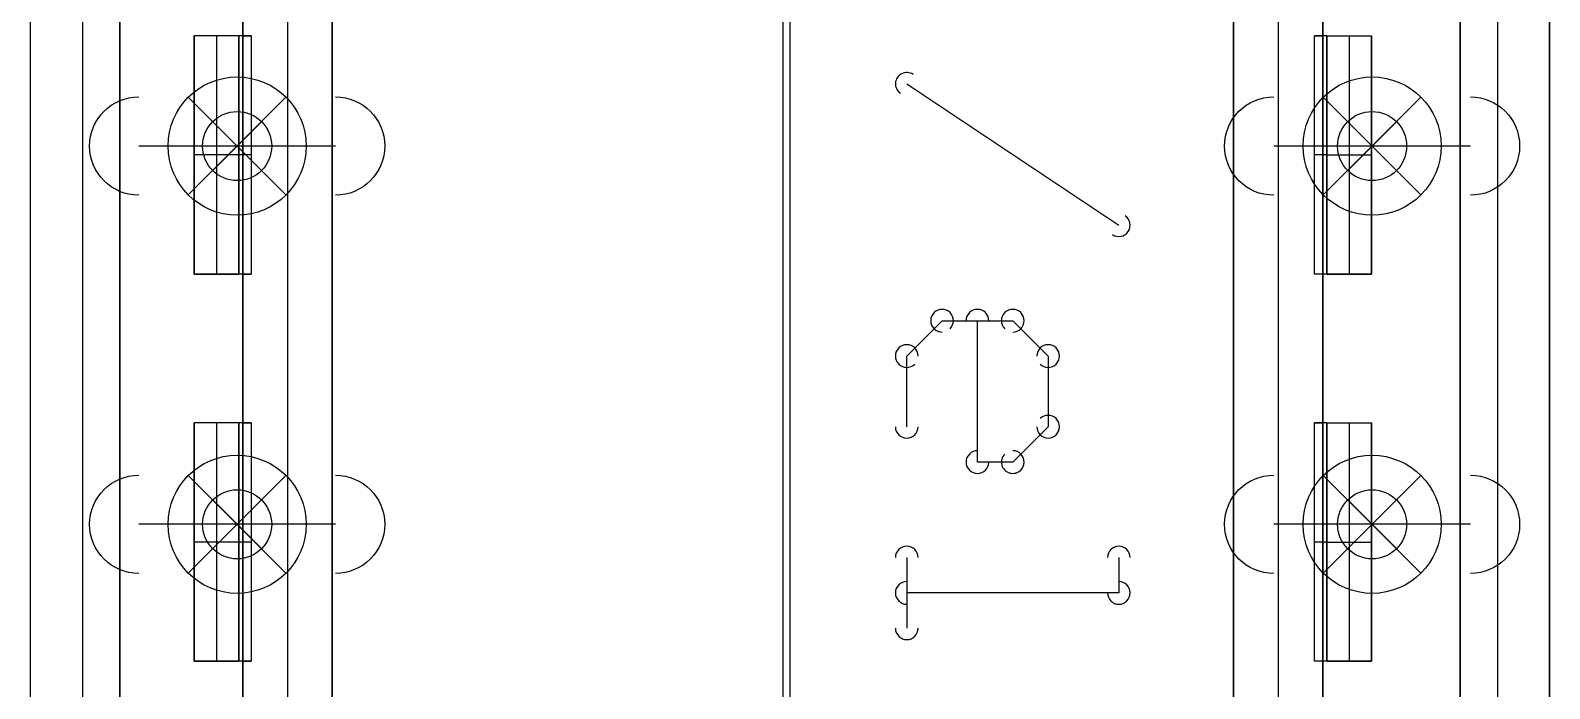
# Model space of a CAD drawing. Header units: inches. Extents: x 0 to 2.1, y -0.07 to 2.7.
# Drawn here: x 0.4353 to 0.8369, y 1.3066 to 1.4806 of the extents above; entities that cross this region are included whole.
import ezdxf

# ---------------------------------------------------------------- set-up
doc = ezdxf.new("R2010")
doc.units = ezdxf.units.IN
doc.header["$LTSCALE"] = 0.03937
doc.header["$MEASUREMENT"] = 0
for name, color, linetype, true_color in [('freetronics11$components', 254, 'Continuous', 0xe6e6e6), ('freetronics11$dxf$0', 18, 'Continuous', 0x000000), ('freetronics11$old_freetronics11$pcb', 96, 'Continuous', 0x007f00), ('freetronics11$pads$bottom', 30, 'Continuous', 0xff7f00), ('freetronics11$screen', 52, 'Continuous', 0xd7d71f)]:
    doc.layers.add(name, color=color, linetype=linetype, true_color=true_color)

# ---------------------------------------------------------------- blocks, each defined once
blk = doc.blocks.new('LONGP100')
at = {"layer": 'freetronics11$dxf$0', "color": 0, "linetype": 'ByBlock', "lineweight": -2}
blk.add_line((-0.5, 0), (0.5, 0), dxfattribs=at)
for centre, start, end in [((-0.5, 0), 90, 270), ((0.5, 0), 270, 90)]:
    blk.add_arc(centre, 0.25, start, end, dxfattribs=at)

msp = doc.modelspace()

# ---------------------------------------------------------------- linework, layer by layer
at = {"layer": 'freetronics11$components'}
for p, q in [((0.49, 1.45, 0.0443), (0.47709, 1.46291)), ((0.50291, 1.46291), (0.47709, 1.43709)), ((0.50291, 1.43709), (0.47709, 1.46291)), ((0.49, 1.45, 0.0443), (0.50291, 1.46291)), ((0.79, 1.45, 0.0443), (0.77709, 1.46291)), ((0.80291, 1.46291), (0.77709, 1.43709)), ((0.80291, 1.43709), (0.77709, 1.46291)), ((0.79, 1.45, 0.0443), (0.80291, 1.46291)), ((0.49, 1.45, 0.0443), (0.47709, 1.43709)), ((0.49, 1.45, 0.0443), (0.50291, 1.43709)), ((0.79, 1.45, 0.0443), (0.77709, 1.43709)), ((0.79, 1.45, 0.0443), (0.80291, 1.43709)), ((0.49, 1.35, 0.0443), (0.47709, 1.36291)), ((0.50291, 1.36291), (0.47709, 1.33709)), ((0.50291, 1.33709), (0.47709, 1.36291)), ((0.49, 1.35, 0.0443), (0.50291, 1.36291)), ((0.79, 1.35, 0.0443), (0.77709, 1.36291)), ((0.80291, 1.36291), (0.77709, 1.33709)), ((0.80291, 1.33709), (0.77709, 1.36291)), ((0.79, 1.35, 0.0443), (0.80291, 1.36291)), ((0.49, 1.35, 0.0443), (0.47709, 1.33709)), ((0.49, 1.35, 0.0443), (0.50291, 1.33709)), ((0.79, 1.35, 0.0443), (0.77709, 1.33709)), ((0.79, 1.35, 0.0443), (0.80291, 1.33709))]:
    msp.add_line(p, q, dxfattribs=at)
for centre, radius in [((0.49, 1.45), 0.01826), ((0.79, 1.45), 0.01826), ((0.49, 1.45, 0.02215), 0.00913), ((0.79, 1.45, 0.02215), 0.00913), ((0.49, 1.35), 0.01826), ((0.79, 1.35), 0.01826), ((0.49, 1.35, 0.02215), 0.00913), ((0.79, 1.35, 0.02215), 0.00913)]:
    msp.add_circle(centre, radius, dxfattribs=at)
at = {"layer": 'freetronics11$old_freetronics11$pcb', "color": 18, "true_color": 0x050505}
for p, q in [((0.43534, 1.10514, -0.2756), (0.43534, 2.50672, -0.2756)), ((0.43534, 1.10514, -0.063), (0.43534, 2.50672, -0.063)), ((0.43534, 1.10514, -0.1693), (0.43534, 2.50672, -0.1693)), ((0.44912, 2.50672, -0.2756), (0.44912, 1.10514, -0.2756)), ((0.82314, 2.50672, -0.2756), (0.82314, 1.10514, -0.2756)), ((0.83692, 2.50672, -0.063), (0.83692, 1.10514, -0.063)), ((0.83692, 1.10514, -0.2756), (0.83692, 2.50672, -0.2756)), ((0.83692, 2.50672, -0.1693), (0.83692, 1.10514, -0.1693)), ((0.45897, 2.4831, -0.2756), (0.45897, 1.12877, -0.2756)), ((0.45897, 1.12877, -0.08662), (0.45897, 2.4831, -0.08662)), ((0.45897, 1.12877, -0.18111), (0.45897, 2.4831, -0.18111)), ((0.8133, 2.4831, -0.08662), (0.8133, 1.12877, -0.08662)), ((0.8133, 1.12877, -0.2756), (0.8133, 2.4831, -0.2756)), ((0.8133, 2.4831, -0.18111), (0.8133, 1.12877, -0.18111)), ((0.63613, 2.44766, -0.063), (0.63613, 1.10514, -0.063)), ((0.63613, 2.42404, -0.08662), (0.63613, 1.12877, -0.08662)), ((0.49152, 1.47916, -0.31891), (0.49152, 1.51853, -0.31891)), ((0.49152, 1.51853, -0.32481), (0.49152, 1.47916, -0.32481)), ((0.49152, 1.47916, -0.32186), (0.49152, 1.51853, -0.32186)), ((0.77695, 1.47916, -0.32481), (0.77695, 1.51853, -0.32481)), ((0.77695, 1.51853, -0.31891), (0.77695, 1.47916, -0.31891)), ((0.77695, 1.51853, -0.32186), (0.77695, 1.47916, -0.32186)), ((0.49152, 1.47916, -0.32481), (0.49152, 1.47916, -0.31891)), ((0.77695, 1.47916, -0.31891), (0.77695, 1.47916, -0.32481)), ((0.77801, 1.47916, -0.23117), (0.78982, 1.47916, -0.23117)), ((0.77801, 1.41617, -0.23117), (0.77801, 1.47916, -0.23117)), ((0.78392, 1.47916, -0.23117), (0.78392, 1.41617, -0.23117)), ((0.78982, 1.47916, -0.23117), (0.78982, 1.41617, -0.23117)), ((0.77801, 1.44766, -0.23117), (0.78982, 1.44766, -0.23117)), ((0.49152, 1.3768, -0.31891), (0.49152, 1.41617, -0.31891)), ((0.49152, 1.41617, -0.31891), (0.49152, 1.41617, -0.32481)), ((0.49152, 1.41617, -0.32481), (0.49152, 1.3768, -0.32481)), ((0.49152, 1.3768, -0.32186), (0.49152, 1.41617, -0.32186)), ((0.77695, 1.3768, -0.32481), (0.77695, 1.41617, -0.32481)), ((0.77695, 1.41617, -0.32481), (0.77695, 1.41617, -0.31891)), ((0.77695, 1.41617, -0.31891), (0.77695, 1.3768, -0.31891)), ((0.77695, 1.41617, -0.32186), (0.77695, 1.3768, -0.32186)), ((0.78982, 1.41617, -0.23117), (0.77801, 1.41617, -0.23117)), ((0.49152, 1.39648, -0.31891), (0.49152, 1.39648, -0.32481)), ((0.77695, 1.39648, -0.31891), (0.77695, 1.39648, -0.32481)), ((0.49152, 1.3768, -0.32481), (0.49152, 1.3768, -0.31891)), ((0.77695, 1.3768, -0.31891), (0.77695, 1.3768, -0.32481)), ((0.77801, 1.3768, -0.23117), (0.78982, 1.3768, -0.23117)), ((0.77801, 1.3138, -0.23117), (0.77801, 1.3768, -0.23117)), ((0.78392, 1.3768, -0.23117), (0.78392, 1.3138, -0.23117)), ((0.78982, 1.3768, -0.23117), (0.78982, 1.3138, -0.23117)), ((0.77801, 1.3453, -0.23117), (0.78982, 1.3453, -0.23117)), ((0.49152, 1.27443, -0.31891), (0.49152, 1.3138, -0.31891)), ((0.49152, 1.3138, -0.31891), (0.49152, 1.3138, -0.32481)), ((0.49152, 1.3138, -0.32481), (0.49152, 1.27443, -0.32481)), ((0.49152, 1.27443, -0.32186), (0.49152, 1.3138, -0.32186)), ((0.77695, 1.27443, -0.32481), (0.77695, 1.3138, -0.32481)), ((0.77695, 1.3138, -0.32481), (0.77695, 1.3138, -0.31891)), ((0.77695, 1.3138, -0.31891), (0.77695, 1.27443, -0.31891)), ((0.77695, 1.3138, -0.32186), (0.77695, 1.27443, -0.32186)), ((0.78982, 1.3138, -0.23117), (0.77801, 1.3138, -0.23117))]:
    msp.add_line(p, q, dxfattribs=at)
at = {"layer": 'freetronics11$old_freetronics11$pcb', "color": 251, "true_color": 0x696969}
for p, q in [((0.50333, 2.49763, -0.35631), (0.50333, 1.11423, -0.35631)), ((0.50333, 2.49763, -0.28741), (0.50333, 1.11423, -0.28741)), ((0.76514, 2.49763, -0.35631), (0.76514, 1.11423, -0.35631)), ((0.76514, 2.49763, -0.28741), (0.76514, 1.11423, -0.28741)), ((0.51514, 1.12877, -0.3878), (0.51514, 2.4831, -0.3878)), ((0.51514, 2.4831, -0.3878), (0.51514, 1.12877, -0.3878)), ((0.51514, 1.12877, -0.25591), (0.51514, 2.4831, -0.25591)), ((0.51514, 1.12877, -0.25591), (0.51514, 2.4831, -0.25591)), ((0.63424, 2.4831, -0.25591), (0.63424, 1.12877, -0.25591)), ((0.75333, 2.4831, -0.3878), (0.75333, 1.12877, -0.3878)), ((0.75333, 1.12877, -0.3878), (0.75333, 2.4831, -0.3878)), ((0.75333, 2.4831, -0.25591), (0.75333, 1.12877, -0.25591)), ((0.75333, 2.4831, -0.25591), (0.75333, 1.12877, -0.25591)), ((0.63424, 2.4703, -0.3878), (0.63424, 1.12877, -0.3878)), ((0.49152, 1.47916, -0.32481), (0.49152, 1.51853, -0.32481)), ((0.49152, 1.51853, -0.31891), (0.49152, 1.47916, -0.31891)), ((0.77695, 1.51853, -0.32481), (0.77695, 1.47916, -0.32481)), ((0.77695, 1.47916, -0.31891), (0.77695, 1.51853, -0.31891)), ((0.49152, 1.41617, -0.32481), (0.49152, 1.47916, -0.32481)), ((0.49152, 1.47916, -0.31891), (0.49367, 1.47916, -0.31319)), ((0.49367, 1.47916, -0.31319), (0.49367, 1.41617, -0.31319)), ((0.77481, 1.41617, -0.31319), (0.77481, 1.47916, -0.31319)), ((0.77481, 1.47916, -0.31319), (0.77695, 1.47916, -0.31891)), ((0.77695, 1.47916, -0.32481), (0.77695, 1.41617, -0.32481)), ((0.49152, 1.3768, -0.32481), (0.49152, 1.41617, -0.32481)), ((0.49367, 1.41617, -0.31319), (0.49152, 1.41617, -0.31891)), ((0.49152, 1.41617, -0.31891), (0.49152, 1.3768, -0.31891)), ((0.77695, 1.41617, -0.31891), (0.77481, 1.41617, -0.31319)), ((0.77695, 1.41617, -0.32481), (0.77695, 1.3768, -0.32481)), ((0.77695, 1.3768, -0.31891), (0.77695, 1.41617, -0.31891)), ((0.49152, 1.3138, -0.32481), (0.49152, 1.3768, -0.32481)), ((0.49152, 1.3768, -0.31891), (0.49367, 1.3768, -0.31319)), ((0.49367, 1.3768, -0.31319), (0.49367, 1.3138, -0.31319)), ((0.77481, 1.3138, -0.31319), (0.77481, 1.3768, -0.31319)), ((0.77481, 1.3768, -0.31319), (0.77695, 1.3768, -0.31891)), ((0.77695, 1.3768, -0.32481), (0.77695, 1.3138, -0.32481)), ((0.49152, 1.27443, -0.32481), (0.49152, 1.3138, -0.32481)), ((0.49367, 1.3138, -0.31319), (0.49152, 1.3138, -0.31891)), ((0.49152, 1.3138, -0.31891), (0.49152, 1.27443, -0.31891)), ((0.77695, 1.3138, -0.31891), (0.77481, 1.3138, -0.31319)), ((0.77695, 1.3138, -0.32481), (0.77695, 1.27443, -0.32481)), ((0.77695, 1.27443, -0.31891), (0.77695, 1.3138, -0.31891))]:
    msp.add_line(p, q, dxfattribs=at)
at = {"layer": 'freetronics11$old_freetronics11$pcb', "color": 254, "true_color": 0xe6e6e6}
for p, q in [((0.47865, 1.47916, -0.23117), (0.47865, 1.47916, -0.30991)), ((0.49046, 1.47916, -0.23117), (0.47865, 1.47916, -0.23117)), ((0.49046, 1.47916, -0.27799), (0.47865, 1.47916, -0.27799)), ((0.49046, 1.47916, -0.23117), (0.47865, 1.47916, -0.23117)), ((0.47865, 1.47916, -0.23117), (0.47865, 1.41617, -0.23117)), ((0.47865, 1.47916, -0.23117), (0.47865, 1.47916, -0.30991)), ((0.47865, 1.47916, -0.30991), (0.47865, 1.41617, -0.30991)), ((0.47865, 1.41617, -0.23117), (0.47865, 1.47916, -0.23117)), ((0.47865, 1.47916, -0.27054), (0.47865, 1.41617, -0.27054)), ((0.47865, 1.41617, -0.30991), (0.47865, 1.47916, -0.30991)), ((0.48456, 1.47916, -0.23117), (0.48456, 1.41617, -0.23117)), ((0.48616, 1.47916, -0.32284), (0.48616, 1.47916, -0.23117)), ((0.49046, 1.47916, -0.30962), (0.49046, 1.47916, -0.23117)), ((0.49046, 1.41617, -0.30962), (0.49046, 1.47916, -0.30962)), ((0.49046, 1.47916, -0.30962), (0.49046, 1.47916, -0.23117)), ((0.49046, 1.47916, -0.23117), (0.49046, 1.41617, -0.23117)), ((0.49046, 1.41617, -0.30962), (0.49046, 1.47916, -0.30962)), ((0.49046, 1.47916, -0.2704), (0.49046, 1.41617, -0.2704)), ((0.49046, 1.41617, -0.23117), (0.49046, 1.47916, -0.23117)), ((0.49152, 1.47916, -0.32481), (0.49152, 1.47916, -0.31891)), ((0.49152, 1.47916, -0.31891), (0.49367, 1.47916, -0.31319)), ((0.49152, 1.47916, -0.32481), (0.49152, 1.41617, -0.32481)), ((0.49367, 1.47916, -0.31319), (0.49367, 1.41617, -0.31319)), ((0.77695, 1.47916, -0.31891), (0.77481, 1.47916, -0.31319)), ((0.77481, 1.41617, -0.31319), (0.77481, 1.47916, -0.31319)), ((0.77695, 1.47916, -0.32481), (0.77695, 1.47916, -0.31891)), ((0.77695, 1.41617, -0.32481), (0.77695, 1.47916, -0.32481)), ((0.77801, 1.47916, -0.30962), (0.77801, 1.47916, -0.23117)), ((0.77801, 1.47916, -0.23117), (0.78982, 1.47916, -0.23117)), ((0.77801, 1.47916, -0.27799), (0.78982, 1.47916, -0.27799)), ((0.77801, 1.47916, -0.30962), (0.77801, 1.41617, -0.30962)), ((0.77801, 1.47916, -0.30962), (0.77801, 1.47916, -0.23117)), ((0.77801, 1.41617, -0.30962), (0.77801, 1.47916, -0.30962)), ((0.77801, 1.47916, -0.23117), (0.77801, 1.41617, -0.23117)), ((0.77801, 1.47916, -0.2704), (0.77801, 1.41617, -0.2704)), ((0.78232, 1.47916, -0.32284), (0.78232, 1.47916, -0.23117)), ((0.78982, 1.47916, -0.23117), (0.78982, 1.47916, -0.30991)), ((0.78982, 1.47916, -0.23117), (0.78982, 1.47916, -0.30991)), ((0.78982, 1.41617, -0.23117), (0.78982, 1.47916, -0.23117)), ((0.78982, 1.47916, -0.30991), (0.78982, 1.41617, -0.30991)), ((0.78982, 1.47916, -0.27054), (0.78982, 1.41617, -0.27054)), ((0.78982, 1.47916, -0.30991), (0.78982, 1.41617, -0.30991)), ((0.49046, 1.44766, -0.23117), (0.47865, 1.44766, -0.23117)), ((0.47865, 1.44766, -0.23117), (0.47865, 1.44766, -0.30991)), ((0.49046, 1.44766, -0.30962), (0.49046, 1.44766, -0.23117)), ((0.77801, 1.44766, -0.30962), (0.77801, 1.44766, -0.23117)), ((0.78982, 1.44766, -0.23117), (0.78982, 1.44766, -0.30991)), ((0.49046, 1.41617, -0.23117), (0.47865, 1.41617, -0.23117)), ((0.47865, 1.41617, -0.23117), (0.47865, 1.41617, -0.30991)), ((0.49046, 1.41617, -0.27799), (0.47865, 1.41617, -0.27799)), ((0.47865, 1.41617, -0.23117), (0.49046, 1.41617, -0.23117)), ((0.47865, 1.41617, -0.30991), (0.47865, 1.41617, -0.23117)), ((0.48616, 1.41617, -0.32284), (0.48616, 1.41617, -0.23117)), ((0.49046, 1.41617, -0.30962), (0.49046, 1.41617, -0.23117)), ((0.49046, 1.41617, -0.23117), (0.49046, 1.41617, -0.30962)), ((0.49152, 1.41617, -0.32481), (0.49152, 1.41617, -0.31891)), ((0.49152, 1.41617, -0.31891), (0.49367, 1.41617, -0.31319)), ((0.77695, 1.41617, -0.31891), (0.77481, 1.41617, -0.31319)), ((0.77695, 1.41617, -0.32481), (0.77695, 1.41617, -0.31891)), ((0.77801, 1.41617, -0.23117), (0.78982, 1.41617, -0.23117)), ((0.77801, 1.41617, -0.30962), (0.77801, 1.41617, -0.23117)), ((0.77801, 1.41617, -0.27799), (0.78982, 1.41617, -0.27799)), ((0.77801, 1.41617, -0.23117), (0.77801, 1.41617, -0.30962)), ((0.78232, 1.41617, -0.32284), (0.78232, 1.41617, -0.23117)), ((0.78982, 1.41617, -0.23117), (0.78982, 1.41617, -0.30991)), ((0.78982, 1.41617, -0.30991), (0.78982, 1.41617, -0.23117)), ((0.47865, 1.3768, -0.23117), (0.47865, 1.3768, -0.30991)), ((0.49046, 1.3768, -0.23117), (0.47865, 1.3768, -0.23117)), ((0.49046, 1.3768, -0.27799), (0.47865, 1.3768, -0.27799)), ((0.49046, 1.3768, -0.23117), (0.47865, 1.3768, -0.23117)), ((0.47865, 1.3768, -0.23117), (0.47865, 1.3138, -0.23117)), ((0.47865, 1.3768, -0.23117), (0.47865, 1.3768, -0.30991)), ((0.47865, 1.3768, -0.30991), (0.47865, 1.3138, -0.30991)), ((0.47865, 1.3138, -0.23117), (0.47865, 1.3768, -0.23117)), ((0.47865, 1.3768, -0.27054), (0.47865, 1.3138, -0.27054)), ((0.47865, 1.3138, -0.30991), (0.47865, 1.3768, -0.30991)), ((0.48456, 1.3768, -0.23117), (0.48456, 1.3138, -0.23117)), ((0.48616, 1.3768, -0.32284), (0.48616, 1.3768, -0.23117)), ((0.49046, 1.3768, -0.30962), (0.49046, 1.3768, -0.23117)), ((0.49046, 1.3138, -0.30962), (0.49046, 1.3768, -0.30962)), ((0.49046, 1.3768, -0.30962), (0.49046, 1.3768, -0.23117)), ((0.49046, 1.3768, -0.23117), (0.49046, 1.3138, -0.23117)), ((0.49046, 1.3138, -0.30962), (0.49046, 1.3768, -0.30962)), ((0.49046, 1.3768, -0.2704), (0.49046, 1.3138, -0.2704)), ((0.49046, 1.3138, -0.23117), (0.49046, 1.3768, -0.23117)), ((0.49152, 1.3768, -0.32481), (0.49152, 1.3768, -0.31891)), ((0.49152, 1.3768, -0.31891), (0.49367, 1.3768, -0.31319)), ((0.49152, 1.3768, -0.32481), (0.49152, 1.3138, -0.32481)), ((0.49367, 1.3768, -0.31319), (0.49367, 1.3138, -0.31319)), ((0.77695, 1.3768, -0.31891), (0.77481, 1.3768, -0.31319)), ((0.77481, 1.3138, -0.31319), (0.77481, 1.3768, -0.31319)), ((0.77695, 1.3768, -0.32481), (0.77695, 1.3768, -0.31891)), ((0.77695, 1.3138, -0.32481), (0.77695, 1.3768, -0.32481)), ((0.77801, 1.3768, -0.30962), (0.77801, 1.3768, -0.23117)), ((0.77801, 1.3768, -0.23117), (0.78982, 1.3768, -0.23117)), ((0.77801, 1.3768, -0.27799), (0.78982, 1.3768, -0.27799)), ((0.77801, 1.3768, -0.30962), (0.77801, 1.3138, -0.30962)), ((0.77801, 1.3768, -0.30962), (0.77801, 1.3768, -0.23117)), ((0.77801, 1.3138, -0.30962), (0.77801, 1.3768, -0.30962)), ((0.77801, 1.3768, -0.23117), (0.77801, 1.3138, -0.23117)), ((0.77801, 1.3768, -0.2704), (0.77801, 1.3138, -0.2704)), ((0.78232, 1.3768, -0.32284), (0.78232, 1.3768, -0.23117)), ((0.78982, 1.3768, -0.23117), (0.78982, 1.3768, -0.30991)), ((0.78982, 1.3768, -0.23117), (0.78982, 1.3768, -0.30991)), ((0.78982, 1.3138, -0.23117), (0.78982, 1.3768, -0.23117)), ((0.78982, 1.3768, -0.30991), (0.78982, 1.3138, -0.30991)), ((0.78982, 1.3768, -0.27054), (0.78982, 1.3138, -0.27054)), ((0.78982, 1.3768, -0.30991), (0.78982, 1.3138, -0.30991)), ((0.49046, 1.3453, -0.23117), (0.47865, 1.3453, -0.23117)), ((0.47865, 1.3453, -0.23117), (0.47865, 1.3453, -0.30991)), ((0.49046, 1.3453, -0.30962), (0.49046, 1.3453, -0.23117)), ((0.77801, 1.3453, -0.30962), (0.77801, 1.3453, -0.23117)), ((0.78982, 1.3453, -0.23117), (0.78982, 1.3453, -0.30991)), ((0.49046, 1.3138, -0.23117), (0.47865, 1.3138, -0.23117)), ((0.47865, 1.3138, -0.23117), (0.47865, 1.3138, -0.30991)), ((0.49046, 1.3138, -0.27799), (0.47865, 1.3138, -0.27799)), ((0.47865, 1.3138, -0.23117), (0.49046, 1.3138, -0.23117)), ((0.47865, 1.3138, -0.30991), (0.47865, 1.3138, -0.23117)), ((0.48616, 1.3138, -0.32284), (0.48616, 1.3138, -0.23117)), ((0.49046, 1.3138, -0.30962), (0.49046, 1.3138, -0.23117)), ((0.49046, 1.3138, -0.23117), (0.49046, 1.3138, -0.30962)), ((0.49152, 1.3138, -0.32481), (0.49152, 1.3138, -0.31891)), ((0.49152, 1.3138, -0.31891), (0.49367, 1.3138, -0.31319)), ((0.77695, 1.3138, -0.31891), (0.77481, 1.3138, -0.31319)), ((0.77695, 1.3138, -0.32481), (0.77695, 1.3138, -0.31891)), ((0.77801, 1.3138, -0.23117), (0.78982, 1.3138, -0.23117)), ((0.77801, 1.3138, -0.30962), (0.77801, 1.3138, -0.23117)), ((0.77801, 1.3138, -0.27799), (0.78982, 1.3138, -0.27799)), ((0.77801, 1.3138, -0.23117), (0.77801, 1.3138, -0.30962)), ((0.78232, 1.3138, -0.32284), (0.78232, 1.3138, -0.23117)), ((0.78982, 1.3138, -0.23117), (0.78982, 1.3138, -0.30991)), ((0.78982, 1.3138, -0.30991), (0.78982, 1.3138, -0.23117))]:
    msp.add_line(p, q, dxfattribs=at)
at = {"layer": 'freetronics11$old_freetronics11$pcb', "color": 254, "true_color": 0xe6e6e6, "extrusion": (-1.79876e-13, 1, -1.61545e-13)}
for centre in [(-0.49405, -0.30962, 1.47916), (-0.49405, -0.30962, 1.41617)]:
    msp.add_arc(centre, 0.00359, 276.1465, 0, dxfattribs=at)
at = {"layer": 'freetronics11$old_freetronics11$pcb', "color": 254, "true_color": 0xe6e6e6, "extrusion": (-3.81678e-32, 1, -6.93889e-17)}
for centre, start, end in [((-0.49405, -0.30962, 1.47916), 276.1465, 0), ((-0.77442, -0.30962, 1.47916), 180, 263.8535), ((-0.77442, -0.30962, 1.41617), 180, 263.8535), ((-0.49405, -0.30962, 1.3768), 276.1465, 0), ((-0.77442, -0.30962, 1.3768), 180, 263.8535), ((-0.77442, -0.30962, 1.3138), 180, 263.8535)]:
    msp.add_arc(centre, 0.00359, start, end, dxfattribs=at)
at = {"layer": 'freetronics11$old_freetronics11$pcb', "color": 254, "true_color": 0xe6e6e6, "extrusion": (1.79876e-13, 1, -1.61545e-13)}
for centre in [(-0.77442, -0.30962, 1.47916), (-0.77442, -0.30962, 1.41617)]:
    msp.add_arc(centre, 0.00359, 180, 263.8535, dxfattribs=at)
at = {"layer": 'freetronics11$old_freetronics11$pcb', "color": 254, "true_color": 0xe6e6e6, "extrusion": (0, 1, -2.81997e-15)}
for centre, start, end in [((-0.49405, -0.30962, 1.44766), 276.1465, 0), ((-0.77442, -0.30962, 1.3453), 180, 263.8535)]:
    msp.add_arc(centre, 0.00359, start, end, dxfattribs=at)
at = {"layer": 'freetronics11$old_freetronics11$pcb', "color": 254, "true_color": 0xe6e6e6, "extrusion": (0, 1, -1.40998e-15)}
for centre, start, end in [((-0.77442, -0.30962, 1.44766), 180, 263.8535), ((-0.49405, -0.30962, 1.3453), 276.1465, 360)]:
    msp.add_arc(centre, 0.00359, start, end, dxfattribs=at)
at = {"layer": 'freetronics11$old_freetronics11$pcb', "color": 254, "true_color": 0xe6e6e6, "extrusion": (2.34448e-14, 1, 3.6619e-14)}
msp.add_arc((-0.49405, -0.30962, 1.41617), 0.00359, 276.1465, 0, dxfattribs=at)
at = {"layer": 'freetronics11$old_freetronics11$pcb', "color": 254, "true_color": 0xe6e6e6, "extrusion": (0, 1, 0)}
for centre, start, end in [((-0.49405, -0.30962, 1.3768), 276.1465, 0), ((-0.77442, -0.30962, 1.3768), 180, 263.8535), ((-0.49405, -0.30962, 1.3138), 276.1465, 360), ((-0.77442, -0.30962, 1.3138), 180, 263.8535)]:
    msp.add_arc(centre, 0.00359, start, end, dxfattribs=at)
at = {"layer": 'freetronics11$old_freetronics11$pcb', "color": 254, "true_color": 0xe6e6e6, "extrusion": (2.13576e-14, 1, 1.72372e-14)}
msp.add_arc((-0.49405, -0.30962, 1.3138), 0.00359, 276.1465, 0, dxfattribs=at)
at = {"layer": 'freetronics11$screen'}
for p, q in [((0.667, 1.46644), (0.72305, 1.42908)), ((0.667, 1.39449), (0.67634, 1.40383)), ((0.67634, 1.40383), (0.69502, 1.40383)), ((0.68568, 1.36646), (0.68568, 1.40383)), ((0.69502, 1.40383), (0.70437, 1.39449)), ((0.667, 1.3758), (0.667, 1.39449)), ((0.70437, 1.39449), (0.70437, 1.3758)), ((0.70437, 1.3758), (0.69502, 1.36646)), ((0.69502, 1.36646), (0.68568, 1.36646)), ((0.667, 1.34122), (0.667, 1.32253)), ((0.72305, 1.34122), (0.72305, 1.33187)), ((0.72305, 1.33187), (0.667, 1.33187))]:
    msp.add_line(p, q, dxfattribs=at)
for centre, start, end in [((0.667, 1.46644), 56.3099, 236.3099), ((0.72305, 1.42908), 236.3152, 56.3152), ((0.67634, 1.40383), 90, 270), ((0.67634, 1.40383), 315, 135), ((0.68568, 1.40383), 0, 180), ((0.69502, 1.40383), 45.0068, 225.0068), ((0.69502, 1.40383), 270, 90), ((0.667, 1.39449), 0, 180), ((0.70437, 1.39449), 0, 180), ((0.667, 1.39449), 135, 315), ((0.70437, 1.39449), 225, 45), ((0.70437, 1.37581), 314.9932, 134.9932), ((0.667, 1.3758), 180, 0), ((0.70437, 1.3758), 180, 0), ((0.68568, 1.36646), 90, 270), ((0.69502, 1.36646), 270, 90), ((0.68568, 1.36646), 180, 0), ((0.69502, 1.36646), 134.9932, 314.9932), ((0.667, 1.34122), 0, 180), ((0.72305, 1.34122), 0, 180), ((0.667, 1.33187), 90, 270), ((0.72305, 1.33187), 270, 90), ((0.72305, 1.33187), 180, 0), ((0.667, 1.32253), 180, 0)]:
    msp.add_arc(centre, 0.003, start, end, dxfattribs=at)

# ---------------------------------------------------------------- block references
at = {"layer": 'freetronics11$pads$bottom', "extrusion": (0, 0, -1), "xscale": 0.052, "yscale": 0.052, "rotation": 360}
for p in [(-0.49, 1.45), (-0.49, 1.45), (-0.79, 1.45), (-0.79, 1.45), (-0.49, 1.35), (-0.49, 1.35), (-0.79, 1.35), (-0.79, 1.35)]:
    msp.add_blockref('LONGP100', p, dxfattribs=at)

doc.saveas('drawing.dxf')
